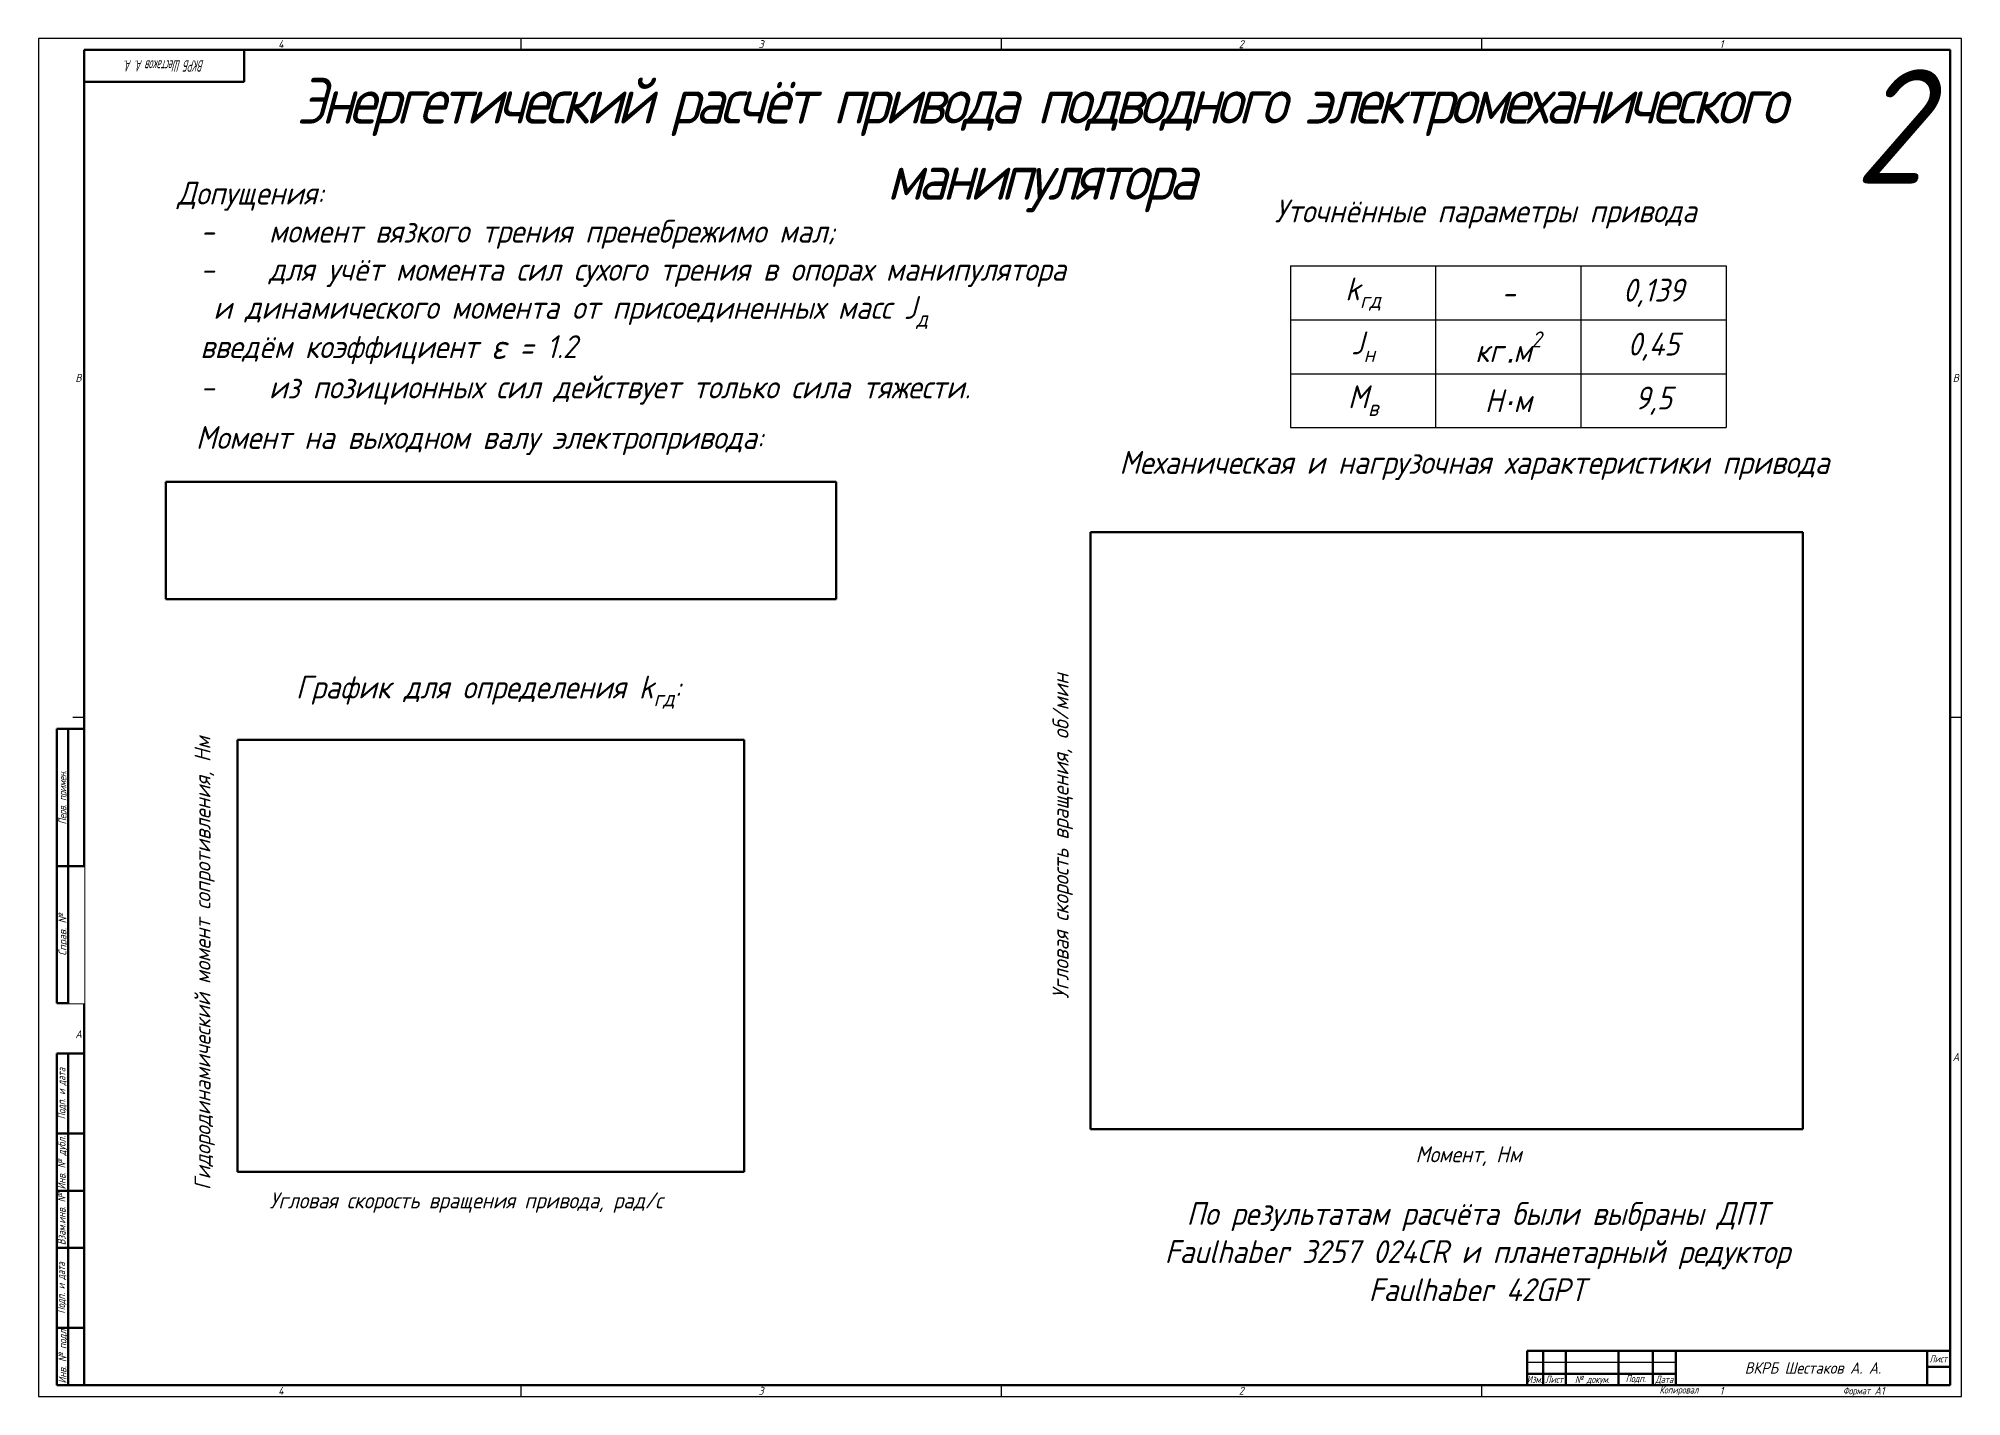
# Model space of a CAD drawing. Header units: millimetres. Extents: x 0 to 4532, y -1031 to 594.
# Drawn here: x 927 to 1768, y 0 to 594 of the extents above; entities that cross this region are included whole.
import ezdxf
from ezdxf.enums import TextEntityAlignment as Align

# ---------------------------------------------------------------- set-up
doc = ezdxf.new("R2010")
doc.units = ezdxf.units.MM
doc.set_wipeout_variables(frame=1)
doc.layers.add('AM_BOR', color=7, linetype='Continuous', lineweight=50)
doc.layers.add('Текст', color=7, linetype='Continuous', lineweight=50)
doc.styles.add('ACGOSTTS', font='geniso.shx', dxfattribs={"oblique": 15})
doc.styles.get("Standard").update_dxf_attribs({"font": 'geniso.shx', "oblique": 15})
picture_1 = doc.add_image_def('image2.jpg', size_in_pixel=(554, 97))
picture_2 = doc.add_image_def('image5.jpg', size_in_pixel=(558, 476))
picture_3 = doc.add_image_def('image6.jpg', size_in_pixel=(760, 637))

# ---------------------------------------------------------------- blocks, each defined once
blk = doc.blocks.new('GOST_A1_LANDSCAPE')
at = {"layer": 'AM_BOR', "color": 1, "lineweight": 25}
for p, q in [((841, 594), (0, 594)), ((0, 594), (0, 0)), ((211, 594), (211, 589)), ((421, 594), (421, 589)), ((631, 594), (631, 589)), ((841, 0), (841, 594)), ((20, 297), (15, 297)), ((841, 297), (836, 297)), ((0, 0), (841, 0)), ((211, 5), (211, 0)), ((421, 5), (421, 0)), ((631, 5), (631, 0))]:
    blk.add_line(p, q, dxfattribs=at)
at = {"layer": 'AM_BOR', "color": 7, "lineweight": 50}
for p, q in [((836, 589), (20, 589)), ((20, 589), (20, 5)), ((836, 5), (836, 589)), ((20, 5), (836, 5))]:
    blk.add_line(p, q, dxfattribs=at)
at = {"layer": 'AM_BOR', "color": 1, "lineweight": 25, "style": 'ACGOSTTS', "oblique": 15}
for s, p in [('4', (106, 591.5)), ('3', (316, 591.5)), ('2', (526, 591.5)), ('1', (736, 591.5)), ('B', (17.5, 445.5)), ('B', (838.5, 445.5)), ('A', (17.5, 158.5)), ('A', (838.5, 148.5)), ('4', (106, 2.5)), ('3', (316, 2.5)), ('2', (526, 2.5)), ('1', (736, 2.5))]:
    blk.add_text(s, height=3.5, dxfattribs=at).set_placement(p, align=Align.MIDDLE_CENTER)
blk = doc.blocks.new('GOST_FORM2A')
at = {"layer": 'AM_BOR', "color": 7, "lineweight": 50}
for p, q in [((-185, 15), (-178, 15)), ((-185, 0), (-185, 15)), ((-185, 15), (0, 15)), ((-178, 15), (-178, 0)), ((-178, 15), (-168, 15)), ((-168, 15), (-168, 0)), ((-168, 15), (-145, 15)), ((-145, 15), (-145, 0)), ((-145, 15), (-130, 15)), ((-130, 15), (-130, 0)), ((-130, 15), (-120, 15)), ((-120, 15), (-120, 0)), ((-10, 15), (-10, 0)), ((0, 15), (0, 0)), ((-185, 5), (-120, 5)), ((0, 0), (-185, 0)), ((0, 8), (-10, 8))]:
    blk.add_line(p, q, dxfattribs=at)
at = {"layer": 'AM_BOR', "color": 1, "lineweight": 25}
blk.add_line((-185, 10), (-120, 10), dxfattribs=at)
at = {"layer": 'AM_BOR', "color": 1, "lineweight": 25, "style": 'ACGOSTTS', "oblique": 15, "width": 0.8}
for s, p in [('Лист', (-5.2, 11.5)), ('Изм.', (-181.7, 2.5)), ('Лист', (-173.2, 2.5)), ('№ докум.', (-156.5, 2.5)), ('Подп.', (-137.5, 2.9)), ('Дата', (-125, 2.5)), ('Копировал', (-118.58, -2.1))]:
    blk.add_text(s, height=3.17, dxfattribs=at).set_placement(p, align=Align.MIDDLE_CENTER)
blk.add_text('Формат', height=3.17, dxfattribs=at).set_placement((-35, -2.5), align=Align.MIDDLE_RIGHT)
at = {"layer": 'AM_BOR', "color": 2, "lineweight": 25, "style": 'ACGOSTTS', "oblique": 15}
blk.add_attdef('GEN-TITLE-PARTNO{22}', text='', height=5, dxfattribs=at).set_placement((-60, 7.5), align=Align.MIDDLE_CENTER)
at = {"layer": 'AM_BOR', "color": 2, "lineweight": 25, "style": 'ACGOSTTS', "oblique": 15, "width": 0.8}
blk.add_attdef('GEN-TITLE-SHEET{2.5}', text='', height=3.17, dxfattribs=at).set_placement((-5, 4), align=Align.MIDDLE_CENTER)
at = {"layer": 'AM_BOR', "color": 2, "lineweight": 25, "style": 'ACGOSTTS', "oblique": 15}
blk.add_attdef('GEN-TITLE-SIZ{15.7}', text='', height=3.5, dxfattribs=at).set_placement((-33.1, -2.5), align=Align.MIDDLE_LEFT)
blk = doc.blocks.new('GOST_EXT12')
at = {"layer": 'AM_BOR', "color": 7, "lineweight": 50, "ltscale": 0.3}
for p, q in [((0, 287), (-12, 287)), ((-12, 287), (-12, 167)), ((0, 167), (0, 287)), ((-12, 167), (0, 167))]:
    blk.add_line(p, q, dxfattribs=at)
at = {"layer": 'AM_BOR', "color": 7, "lineweight": 50}
for p, q in [((-12, 0), (-12, 145)), ((0, 145), (-12, 145)), ((-12, 145), (-12, 110)), ((-7, 0), (-7, 145)), ((0, 145), (0, 0)), ((0, 110), (-12, 110)), ((-12, 110), (-12, 85)), ((0, 85), (-12, 85)), ((-12, 85), (-12, 60)), ((0, 60), (-12, 60)), ((-12, 60), (-12, 25)), ((0, 25), (-12, 25)), ((-12, 25), (-12, 0)), ((0, 0), (-12, 0))]:
    blk.add_line(p, q, dxfattribs=at)
at = {"layer": 'AM_BOR', "color": 1, "lineweight": 25, "style": 'ACGOSTTS', "oblique": 15}
for s, width, p in [('Перв. примен.', 0.821392, (-9.5, 257)), ('Подп. и дата', 0.842977, (-9.95, 127.5)), ('Инв. № дубл.', 0.891828, (-9.9, 97.31)), ('Взам.инв. №', 0.899981, (-9.9, 72.5)), ('Подп. и дата', 0.842977, (-10.13, 42.5)), ('Инв. № подл', 0.910904, (-9.5, 12.5))]:
    blk.add_text(s, height=3.5, rotation=90, dxfattribs=dict(at, width=width)).set_placement(p, align=Align.MIDDLE_CENTER)
blk.add_text('Справ. №', height=3.5, rotation=90, dxfattribs=at).set_placement((-9.5, 197), align=Align.MIDDLE_CENTER)
at = {"layer": 'AM_BOR', "color": 2, "lineweight": 25, "style": 'ACGOSTTS', "oblique": 15, "width": 0.8}
for tag, p in [('GEN-TITLE-FREF{16}', (-3.5, 257)), ('GEN-TITLE-SDT2{10}', (-3.5, 127.5)), ('GEN-TITLE-CSTKN{7}', (-3.5, 97.5)), ('GEN-TITLE-RSTKN{7}', (-3.5, 72.5)), ('GEN-TITLE-SDT1{10}', (-3.5, 42.5)), ('GEN-TITLE-STKN{7}', (-3.5, 12.5))]:
    blk.add_attdef(tag, text='', height=3.17, rotation=90, dxfattribs=at).set_placement(p, align=Align.MIDDLE_CENTER)
blk.add_wipeout([(-7, 227), (-7, 167), (0, 167), (0, 227)])
at = {"layer": 'AM_BOR', "color": 7, "lineweight": 50, "ltscale": 0.3}
for p, q in [((-7, 167), (-7, 287)), ((-12, 227), (0, 227))]:
    blk.add_line(p, q, dxfattribs=at)
at = {"layer": 'AM_BOR', "color": 2, "lineweight": 25, "style": 'ACGOSTTS', "oblique": 15, "width": 0.8}
blk.add_attdef('GEN-TITLE-RPARTNO{16}', text='', height=3.17, rotation=90, dxfattribs=at).set_placement((-3.5, 197), align=Align.MIDDLE_CENTER)
blk = doc.blocks.new('GOST_EXT3_L')
at = {"layer": 'AM_BOR', "color": 7, "lineweight": 50}
for p, q in [((0, 0), (70, 0)), ((0, -14), (0, 0)), ((70, 0), (70, -14)), ((70, -14), (0, -14))]:
    blk.add_line(p, q, dxfattribs=at)
at = {"layer": 'AM_BOR', "color": 2, "lineweight": 25, "style": 'ACGOSTTS', "oblique": 15, "width": 0.8}
blk.add_attdef('GEN-TITLE-PARTNO{11.7}', text='', height=5, rotation=180, dxfattribs=at).set_placement((35, -7), align=Align.MIDDLE_CENTER)
blk = doc.blocks.new('*T10')
at = {"layer": 'Текст', "color": 0, "linetype": 'ByBlock', "lineweight": -2, "transparency": 16777216}
for p, q in [((0, 0), (190.5, 0)), ((0, 0), (0, -70.75)), ((63.5, 0), (63.5, -70.75)), ((127, 0), (127, -70.75)), ((190.5, 0), (190.5, -70.75)), ((0, -23.58), (190.5, -23.58)), ((0, -47.17), (190.5, -47.17)), ((0, -70.75), (190.5, -70.75))]:
    blk.add_line(p, q, dxfattribs=at)
at = {"layer": 'Текст', "color": 0, "transparency": 16777216, "char_height": 10, "width": 60.5, "attachment_point": 5}
for s, insert in [('\\A1;k{\\H0.7x;\\S^ гд;}', (31.75, -11.79)), ('0,139', (158.75, -11.79)), ('-', (95.25, -11.79)), ('\\A1;J{\\H0.7x;\\S^ н;}', (31.75, -35.37)), ('\\A1;кг{\\A0;\\fArial|b0|i0|c204|p34;\\C256;·}м{\\H0.7x;\\S2^ ;}', (95.25, -35.37)), ('0,45', (158.75, -35.37)), ('\\A1;М{\\H0.7x;\\S^ в;}', (31.75, -58.96)), ('Н{\\fArial|b0|i0|c204|p34;\\C256;·}м', (95.25, -58.96)), ('9,5', (158.75, -58.96))]:
    blk.add_mtext(s, dxfattribs=dict(at, insert=insert))

msp = doc.modelspace()

# ---------------------------------------------------------------- block references
msp.add_blockref('*T10', (1474.71, 494.53))
at = {"layer": 'Текст', "lineweight": 0}
for name, p in [('GOST_A1_LANDSCAPE', (927.2, 0)), ('GOST_EXT3_L', (947.2, 589))]:
    msp.add_blockref(name, p, dxfattribs=at)
ref = msp.add_blockref('GOST_EXT3_L', (947.2, 589), dxfattribs=at)
ref.add_attrib('GEN-TITLE-PARTNO{11.7}', 'ВКРБ Шестаков А. А.', dxfattribs={"layer": 'AM_BOR', "color": 2, "lineweight": 25, "height": 5, "rotation": 180, "style": 'ACGOSTTS', "oblique": 15, "width": 0.492612}).set_placement((982.2, 582), align=Align.MIDDLE_CENTER)
msp.add_blockref('GOST_FORM2A', (1763.2, 5), dxfattribs=at).add_auto_attribs({'GEN-TITLE-PARTNO{22}': 'ВКРБ Шестаков А. А.', 'GEN-TITLE-SIZ{15.7}': 'A1'})

# ---------------------------------------------------------------- texts
at = {"attachment_point": 1}
for s, width, insert, char_height in [('2', 126.4127, (1721.26, 580.52), 50), ('\\A1;График для определения k{\\H0.7x;\\S^ гд;}:', 282.8053, (1039.76, 315.31), 10)]:
    msp.add_mtext_dynamic_manual_height_columns(s, width=width, gutter_width=12.5, heights=[0], dxfattribs=dict(at, insert=insert, char_height=char_height))
at = {"layer": 'Текст', "insert": (1008.97, 576.76), "char_height": 20, "width": 712.3346, "attachment_point": 1}
msp.add_mtext('\\pxqc;{\\T0.8;Энергетический расчёт привода подводного электромеханического манипулятора }', dxfattribs=at)
at = {"layer": 'Текст', "attachment_point": 1}
for s, width, insert, char_height in [('\\A1;Допущения:\\P\\pxi-3,l4,t4;-^Iмомент вязкого трения пренебрежимо мал;\\P-^Iдля учёт момента сил сухого трения в опорах манипулятора^J и динамического момента от присоединенных масс J{\\H0.7x;\\S^ д;} ^Jвведём коэффициент {\\A0;\\H1.08333x;ε} = 1.2 \\P-^Iиз позиционных сил действует только сила тяжести.', 618.1733, (987.96, 531.36), 10), ('\\A1;Уточнённые параметры привода', 282.8053, (1467.83, 523.54), 10), ('\\A1;Момент на выходном валу электропривода:', 282.8053, (996.04, 424.48), 10), ('\\A1;\\pxqc;Механическая и нагрузочная характеристики привода', 302.9078, (1403.69, 413.57), 10), ('Момент, Нм', 71.6922, (1529.41, 109.45), 7), ('Угловая скорость вращения привода, рад/с', 219.5705, (1028.3, 89.28), 7), ('\\A1;\\pxqc;По результатам расчёта были выбраны ДПТ {\\A0;Faulhaber 3257 024CR и планетарный редуктор Faulhaber 42GPT }', 302.9078, (1404.99, 85.06), 10)]:
    msp.add_mtext_dynamic_manual_height_columns(s, width=width, gutter_width=12.5, heights=[0], dxfattribs=dict(at, insert=insert, char_height=char_height))
at = {"layer": 'Текст', "char_height": 7, "attachment_point": 1, "rotation": 90}
for s, width, insert in [('Угловая скорость вращения, об/мин', 177.7211, (1370.7, 173.96)), ('Гидородинамический момент сопротивления, Нм', 237.2255, (995.45, 90.32))]:
    msp.add_mtext_dynamic_manual_height_columns(s, width=width, gutter_width=12.5, heights=[0], dxfattribs=dict(at, insert=insert))

# ---------------------------------------------------------------- pictures from other files: only their frames are drawn
at = {"layer": 'Текст'}
image = msp.add_image(picture_1, insert=(982.84, 348.79), size_in_units=(293.16, 51.33), dxfattribs=at)
image.dxf.flags = 7
image = msp.add_image(picture_3, insert=(1387.23, 116.96), size_in_units=(311.5, 261.09), dxfattribs=at)
image.dxf.flags = 7
image = msp.add_image(picture_2, insert=(1014.29, 98.33), size_in_units=(221.46, 188.91), dxfattribs=at)
image.dxf.flags = 7

# ---------------------------------------------------------------- next in the draw order: block references
at = {"layer": 'Текст', "lineweight": 0}
msp.add_blockref('GOST_EXT12', (947.2, 5), dxfattribs=at)

doc.saveas('drawing.dxf')
